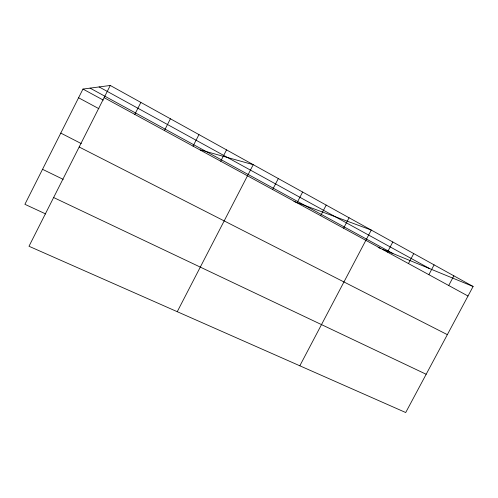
<?xml version="1.0" encoding="UTF-8"?>
<svg xmlns="http://www.w3.org/2000/svg" width="498" height="498" viewBox="0 0 498 498"><rect width="100%" height="100%" fill="white"/><g stroke="black" fill="none" stroke-linecap="round" stroke-linejoin="round"><path stroke-width="0.75" d="M110.27 85.469L28.996 246.261L405.714 412.531L473.1 286.481L110.27 85.469L82.967 89.067L24.9 204.311L45.716 213.953M134.79 114.384L140.866 102.42M164.421 130.538L170.409 118.792M193.043 146.138L198.957 134.603M220.714 161.221L226.546 149.892M177.251 311.692L253.239 164.676L200.202 149.879M272.636 189.526L278.32 178.57M297.02 202.817L302.628 192.041M320.662 215.702L326.202 205.095M343.595 228.202L349.067 217.763M299.821 365.793L371.265 230.064L293.926 201.447M387.469 252.119L392.81 241.997M408.466 263.56L413.745 253.594M428.871 274.684L434.088 264.868M448.71 285.497L453.865 275.824M378.15 247.469L380.291 248.346M382.427 249.23L473.1 286.481M53.628 197.525L426.17 374.266M42.535 169.314L63.196 179.373M79.17 147.003L447.347 334.656M60.787 133.091L81.28 143.592M78.578 97.776L98.915 108.707M82.967 89.067L103.267 100.098M90.076 88.127L392.984 253.563M104.107 97.658L468.002 296.017M99.133 86.938L429.799 268.69"/></g></svg>
